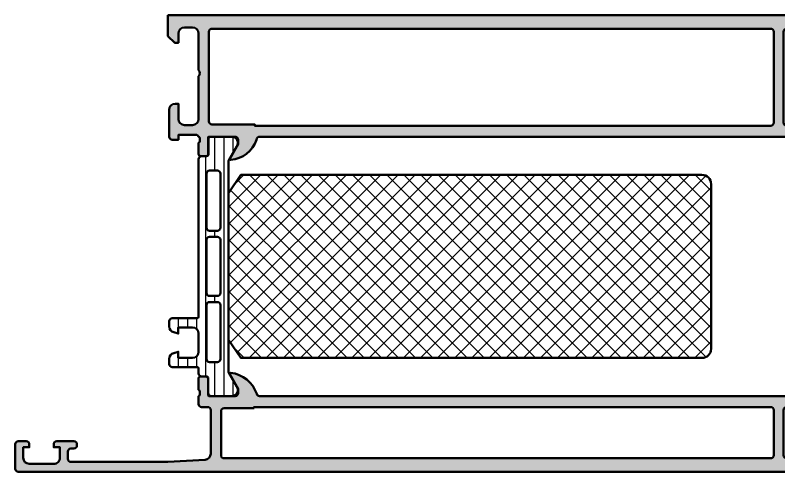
# Model space of a CAD drawing. Extents: x 0 to 250, y 0 to 75.
# Drawn here: x 0 to 125, y 0 to 74.8 of the extents above; entities that cross this region are included whole.
import ezdxf

# ---------------------------------------------------------------- set-up
doc = ezdxf.new("R2010")
doc.units = 0
for name, color, linetype, lineweight in [('0S-Alu contour', 7, 'Continuous', 50), ('0S-Alu hatch', 252, 'Continuous', 25), ('0S-Plastic contour', 254, 'Continuous', 50), ('0S-Plastic hatch', 253, 'Continuous', 25), ('0S-PT contour', 91, 'Continuous', 50), ('0S-PT hatch', 103, 'Continuous', 25)]:
    doc.layers.add(name, color=color, linetype=linetype, lineweight=lineweight)

# ---------------------------------------------------------------- blocks, each defined once
blk = doc.blocks.new('345580__9B8320E0_D50B_4CF5_94AF_1D4C3878C387_')
at = {"layer": '0S-Alu hatch'}
h = blk.add_hatch(color=256, dxfattribs=at)
edge = h.paths.add_edge_path()
edge.add_line((25, 74.8), (25, 71.39999852180476))
edge.add_line((25, 71.39999852180476), (26.0999755859375, 70.29999980926509))
edge.add_line((26.0999755859375, 70.29999980926509), (26.69998168945312, 70.29999980926509))
edge.add_line((26.69998168945312, 70.29999980926509), (26.69998168945312, 71.80000386238093))
edge.add_ellipse((27.70002008335168, 71.7999654684824), major_axis=(-1.00003839463557, 0), ratio=1, start_angle=270.0021997238891, end_angle=359.99780027593476, ccw=False)
edge.add_line((27.69998168945313, 72.80000386238095), (29, 72.80000386238093))
edge.add_ellipse((28.99995442852658, 71.79995829090751), major_axis=(-1.000045572511753, 0), ratio=1, start_angle=180.0026109341762, end_angle=269.99738906589266, ccw=False)
edge.add_line((30, 71.80000386238214), (30, 65.79999980926507))
edge.add_ellipse((29.47487768903659, 65.29999980926509), major_axis=(-0.7250885749145113, 0), ratio=1, start_angle=136.4038464693329, end_angle=223.5961535306672, ccw=False)
edge.add_line((30, 64.79999980926509), (30, 57.80000076293941))
edge.add_ellipse((28.99997299848461, 57.80002776445479), major_axis=(-1.000027001879922, 0), ratio=1, start_angle=90.00154703109979, end_angle=179.9984529689852, ccw=False)
edge.add_line((29, 56.8000007629394), (27.69998168945313, 56.8000007629394))
edge.add_ellipse((27.70000151260095, 57.80002058608722), major_axis=(-1.000019823344298, 0), ratio=1, start_angle=0.0011357599706229848, end_angle=89.9988642398078, ccw=False)
edge.add_line((26.69998168945312, 57.80000076294328), (26.69998168945312, 60.29999980926509))
edge.add_line((26.69998168945312, 60.29999980926509), (26.19998168945313, 60.29999980926509))
edge.add_arc((26.20001605502165, 59.29996544369657), 1.000034366158996, 90.00196893437248, 179.9980310656152)
edge.add_line((25.19998168945313, 59.29999980926531), (25.19998168945313, 54.89999160766597))
edge.add_arc((25.69998443032072, 54.89999434853356), 0.500002740875109, 180.0003140784807, 269.9996859214307)
edge.add_line((25.69998168945313, 54.39999160766597), (26.69998168945312, 54.39999160766596))
edge.add_line((26.69998168945312, 54.39999160766596), (26.70016479492188, 55.19972000122066))
edge.add_line((26.70016479492188, 55.19972000122066), (29.70002746582031, 55.19972000122066))
edge.add_ellipse((29.70003800909753, 54.8994003460778), major_axis=(-0.3003196553279208, 0), ratio=1, start_angle=180.0511970821206, end_angle=270.00201147436127, ccw=False)
edge.add_ellipse((29.92152106016133, 54.63214797861482), major_axis=(-0.2788951901447741, 0), ratio=1, start_angle=178.8354106259032, end_angle=253.5801235805136, ccw=False)
edge.add_line((30.20035864049408, 54.62647956789666), (30.20035864049407, 54.17288556789666))
edge.add_ellipse((29.92149054485091, 54.1672249084196), major_axis=(-0.2789255417371471, 0), ratio=1, start_angle=106.4245945553549, end_angle=181.1628700728881, ccw=False)
edge.add_line((30.00035764049407, 53.89968156789666), (30.00035764049407, 52.01967056788815))
edge.add_arc((30.30035764049407, 52.01967056788815), 0.2999999999999989, 180, 270)
edge.add_line((30.30035764049407, 51.71967056788815), (31.28033195953686, 51.71967056788815))
edge.add_arc((31.28033195953686, 52.01967056788815), 0.2999999999999971, 269.9999999999993, 360)
edge.add_line((31.58033195953686, 52.01967056788815), (31.58033195953686, 54.77966856788815))
edge.add_ellipse((31.70033195953696, 54.77966856788814), major_axis=(-0.120000000000104, 0), ratio=1, start_angle=265.58449498944435, end_angle=360, ccw=False)
edge.add_line((31.70957062048507, 54.89931240243013), (36.00049591064453, 54.89930496215816))
edge.add_ellipse((36.00051134773771, 54.39932039942869), major_axis=(-0.4999845629677774, 0), ratio=1, start_angle=179.9991052558096, end_angle=270.00176901519154, ccw=False)
edge.add_line((36.50049591064453, 54.39931259155372), (36.50049591064453, 53.69930801391596))
edge.add_line((36.50049591064453, 53.69930801391596), (35.11225128173828, 51.29478988647456))
edge.add_arc((35.23609723052484, 51.23688135873354), 0.1367158243071227, 154.9399071397907, 284.9282666313662)
edge.add_arc((34.92151596784562, 55.91557957429785), 4.823500259115343, 274.1587444483591, 341.6783302301525)
edge.add_ellipse((40.00058829158594, 54.39990018123474), major_axis=(-0.5000917814879895, 0), ratio=1, start_angle=-89.93172500239109, end_angle=0.06819458006310697, ccw=False)
edge.add_line((39.99999237060546, 54.89999160766597), (209.9994659423828, 54.89930496215816))
edge.add_ellipse((209.9994773865842, 54.39931640635944), major_axis=(-0.4999885559296813, 0), ratio=1, start_angle=179.9986885611582, end_angle=270.00131143890223, ccw=False)
edge.add_arc((214.977377074797, 55.7858368710908), 4.687660273983785, 197.2045170357527, 266.9584959774246)
edge.add_arc((214.7667764371957, 51.23444528978179), 0.1351537462999154, 253.6159180653107, 386.5186134924489)
edge.add_line((214.887710571289, 51.29478988647456), (213.4994659423828, 53.69930801391598))
edge.add_line((213.4994659423828, 53.69930801391598), (213.4994659423828, 54.39931259155263))
edge.add_ellipse((213.9994530601292, 54.39931784455009), major_axis=(-0.4999871177740518, 0), ratio=1, start_angle=-90.00147623554852, end_angle=0.0006019649143240713, ccw=False)
edge.add_line((213.9994659423827, 54.89930496215817), (218.2910830284892, 54.89931240360629))
edge.add_ellipse((218.299846149721, 54.77963279921898), major_axis=(-0.120000000000106, 0), ratio=1, start_angle=180, end_angle=274.18780994655174, ccw=False)
edge.add_line((218.4198461497211, 54.77963279921898), (218.4198461497211, 52.01963479921897))
edge.add_arc((218.7198461497211, 52.01963479921897), 0.2999999999999545, 180, 270.0000000000054)
edge.add_line((218.7198461497211, 51.71963479921902), (219.6998204687639, 51.71963479921899))
edge.add_arc((219.6998204687639, 52.019634799219), 0.3000000000000007, 270, 360)
edge.add_line((219.999820468764, 52.019634799219), (219.999820468764, 53.89964579922747))
edge.add_ellipse((220.0786875644072, 54.16718913975053), major_axis=(-0.2789255417372863, 0), ratio=1, start_angle=-1.162870072887074, end_angle=73.57540544463347, ccw=False)
edge.add_line((219.7998194687639, 54.17284979922759), (219.7998194687639, 54.62644379922747))
edge.add_ellipse((220.0786569153071, 54.63211220722577), major_axis=(-0.2788950563276493, 0), ratio=1, start_angle=-73.58012358053128, end_angle=1.1645893740803217, ccw=False)
edge.add_ellipse((220.2999407216665, 54.89959974650102), major_axis=(-0.3001202547224057, 0), ratio=1, start_angle=269.9997527847116, end_angle=359.9936899252638, ccw=False)
edge.add_line((220.2999420166015, 55.19972000122065), (223.2998046875, 55.19972000122066))
edge.add_line((223.2998046875, 55.19972000122066), (223.2999877929688, 54.39999160766597))
edge.add_line((223.2999877929688, 54.39999160766597), (224.2999877929687, 54.39999160766596))
edge.add_arc((224.2999850521012, 54.89999434853356), 0.5000027408751092, 270.0003140785681, 359.9996859215192)
edge.add_line((224.7999877929688, 54.89999160766674), (224.7999877929688, 59.29999980926502))
edge.add_arc((223.7999534274002, 59.29996544369654), 1.000034366159028, 0.0019689340145208, 89.9980310656257)
edge.add_line((223.7999877929687, 60.29999980926509), (223.2999877929688, 60.29999980926509))
edge.add_line((223.2999877929688, 60.29999980926509), (223.2999877929688, 57.80000076293941))
edge.add_ellipse((222.2999679698209, 57.80002058608723), major_axis=(-1.000019823344298, 0), ratio=1, start_angle=90.00113576019578, end_angle=179.9988642393878, ccw=False)
edge.add_line((222.2999877929688, 56.8000007629394), (220.9999694824219, 56.8000007629394))
edge.add_ellipse((220.9999964839373, 57.80002776445474), major_axis=(-1.000027001879865, 0), ratio=1, start_angle=0.0015470310149794386, end_angle=89.99845296890089, ccw=False)
edge.add_line((219.9999694824219, 57.80000076294082), (219.9999694824219, 64.79999980926509))
edge.add_ellipse((220.5250917933853, 65.29999980926509), major_axis=(-0.725088574914509, 0), ratio=1, start_angle=-43.59615353066738, end_angle=43.59615353066738, ccw=False)
edge.add_line((219.9999694824219, 65.79999980926507), (219.9999694824219, 71.80000386238086))
edge.add_ellipse((221.0000150538953, 71.79995829090751), major_axis=(-1.000045572511739, 0), ratio=1, start_angle=270.00261093410654, end_angle=359.9973890658238, ccw=False)
edge.add_line((220.9999694824219, 72.80000386238092), (222.2999877929688, 72.80000386238093))
edge.add_ellipse((222.2999493990703, 71.79996546848243), major_axis=(-1.000038394635524, 0), ratio=1, start_angle=180.0021997237339, end_angle=269.99780027611195, ccw=False)
edge.add_line((223.2999877929688, 71.80000386237825), (223.2999877929687, 70.29999980926509))
edge.add_line((223.2999877929687, 70.29999980926509), (223.8999938964844, 70.29999980926509))
edge.add_line((223.8999938964844, 70.29999980926509), (224.9999694824219, 71.39999852180476))
edge.add_line((224.9999694824219, 71.39999852180476), (224.9999694824219, 74.8))
edge.add_line((224.9999694824219, 74.8), (25, 74.8))
edge = h.paths.add_edge_path()
edge.add_ellipse((32.19999335623653, 72.0999876179608), major_axis=(-0.5000078521477956, 0), ratio=1, start_angle=270.0008997686624, end_angle=359.99910023153274, ccw=False)
edge.add_line((32.19998550415039, 72.59999547004695), (123.6999893188476, 72.59999547004695))
edge.add_ellipse((123.6999889679596, 72.09999511915892), major_axis=(-0.5000003508881529, 0), ratio=1, start_angle=180.0000402090226, end_angle=269.9999597912186, ccw=False)
edge.add_line((124.1999893188476, 72.09999547004695), (124.1999893188476, 57.19999536120198))
edge.add_ellipse((123.6999889679596, 57.19999501031182), major_axis=(-0.5000003508881671, 0), ratio=1, start_angle=90.00004020877981, end_angle=180.0000402090226, ccw=False)
edge.add_line((123.6999893188476, 56.69999465942378), (39.19998550415039, 56.69999465942378))
edge.add_line((39.19998550415039, 56.69999465942378), (39.19998550415039, 56.89999160766596))
edge.add_line((39.19998550415039, 56.89999160766596), (32.19998550415039, 56.89999160766596))
edge.add_ellipse((32.19999015797927, 57.39999626149484), major_axis=(-0.5000046538505322, 0), ratio=1, start_angle=0.0005332839962761682, end_angle=89.99946671545757, ccw=False)
edge.add_line((31.69998550415039, 57.39999160766597), (31.69998550415039, 72.09999547004524))
edge = h.paths.add_edge_path()
edge.add_ellipse((126.2999881438567, 72.09999511915893), major_axis=(-0.5000003508881458, 0), ratio=1, start_angle=270.0000402087765, end_angle=359.9999597909774, ccw=False)
edge.add_line((126.2999877929687, 72.59999547004696), (217.7999877929687, 72.59999547004695))
edge.add_ellipse((217.7999799408826, 72.09998761796076), major_axis=(-0.500007852147839, 0), ratio=1, start_angle=180.0008997684673, end_angle=269.9991002313392, ccw=False)
edge.add_line((218.2999877929688, 72.09999547004695), (218.2999877929688, 57.39999160767074))
edge.add_ellipse((217.7999831391399, 57.39999626149485), major_axis=(-0.5000046538505393, 0), ratio=1, start_angle=90.00053328454328, end_angle=179.9994667160038, ccw=False)
edge.add_line((217.7999877929687, 56.89999160766596), (210.7999877929688, 56.89999160766596))
edge.add_line((210.7999877929688, 56.89999160766596), (210.7999877929688, 56.69999465942378))
edge.add_line((210.7999877929688, 56.69999465942378), (126.2999877929687, 56.69999465942379))
edge.add_ellipse((126.2999881438568, 57.19999501031182), major_axis=(-0.5000003508881529, 0), ratio=1, start_angle=4.020902247248159e-05, end_angle=89.99995979122338, ccw=False)
edge.add_line((125.7999877929687, 57.19999465942379), (125.7999877929687, 72.0999954700491))
at = {"layer": '0S-Alu contour', "color": 7}
for points in [[(25, 74.8), (25, 71.39999852180476), (26.0999755859375, 70.29999980926509), (26.69998168945312, 70.29999980926509), (26.69998168945312, 71.80000386238093)], [(223.2999877929688, 71.80000386237825), (223.2999877929687, 70.29999980926509), (223.8999938964844, 70.29999980926509), (224.9999694824219, 71.39999852180476), (224.9999694824219, 74.8), (25, 74.8)], [(27.69998168945313, 72.80000386238095), (29, 72.80000386238093)], [(32.19998550415039, 72.59999547004695), (123.6999893188476, 72.59999547004695)], [(126.2999877929687, 72.59999547004696), (217.7999877929687, 72.59999547004695)], [(220.9999694824219, 72.80000386238092), (222.2999877929688, 72.80000386238093)], [(30, 71.80000386238214), (30, 65.79999980926507)], [(31.69998550415039, 57.39999160766597), (31.69998550415039, 72.09999547004524)], [(124.1999893188476, 72.09999547004695), (124.1999893188476, 57.19999536120198)], [(125.7999877929687, 57.19999465942379), (125.7999877929687, 72.0999954700491)], [(218.2999877929688, 72.09999547004695), (218.2999877929688, 57.39999160767074)], [(219.9999694824219, 65.79999980926507), (219.9999694824219, 71.80000386238086)], [(30, 64.79999980926509), (30, 57.80000076293941)], [(219.9999694824219, 57.80000076294082), (219.9999694824219, 64.79999980926509)], [(26.69998168945312, 57.80000076294328), (26.69998168945312, 60.29999980926509), (26.19998168945313, 60.29999980926509)], [(223.7999877929687, 60.29999980926509), (223.2999877929688, 60.29999980926509), (223.2999877929688, 57.80000076293941)], [(25.19998168945313, 59.29999980926531), (25.19998168945313, 54.89999160766597)], [(224.7999877929688, 54.89999160766674), (224.7999877929688, 59.29999980926502)], [(29, 56.8000007629394), (27.69998168945313, 56.8000007629394)], [(123.6999893188476, 56.69999465942378), (39.19998550415039, 56.69999465942378), (39.19998550415039, 56.89999160766596), (32.19998550415039, 56.89999160766596)], [(217.7999877929687, 56.89999160766596), (210.7999877929688, 56.89999160766596), (210.7999877929688, 56.69999465942378), (126.2999877929687, 56.69999465942379)], [(222.2999877929688, 56.8000007629394), (220.9999694824219, 56.8000007629394)], [(25.69998168945313, 54.39999160766597), (26.69998168945312, 54.39999160766596), (26.70016479492188, 55.19972000122066), (29.70002746582031, 55.19972000122066)], [(220.2999420166015, 55.19972000122065), (223.2998046875, 55.19972000122066), (223.2999877929688, 54.39999160766597), (224.2999877929687, 54.39999160766596)], [(30.00035764049407, 53.89968156789666), (30.00035764049407, 52.01967056788815)], [(30.20035864049408, 54.62647956789666), (30.20035864049407, 54.17288556789666)], [(31.58033195953686, 52.01967056788815), (31.58033195953686, 54.77966856788815)], [(31.70957062048507, 54.89931240243013), (36.00049591064453, 54.89930496215816)], [(36.50049591064453, 54.39931259155372), (36.50049591064453, 53.69930801391596), (35.11225128173828, 51.29478988647456)], [(39.99999237060546, 54.89999160766597), (209.9994659423828, 54.89930496215816)], [(214.887710571289, 51.29478988647456), (213.4994659423828, 53.69930801391598), (213.4994659423828, 54.39931259155263)], [(213.9994659423827, 54.89930496215817), (218.2910830284892, 54.89931240360629)], [(218.4198461497211, 54.77963279921898), (218.4198461497211, 52.01963479921897)], [(219.7998194687639, 54.17284979922759), (219.7998194687639, 54.62644379922747)], [(219.999820468764, 52.019634799219), (219.999820468764, 53.89964579922747)], [(30.30035764049407, 51.71967056788815), (31.28033195953686, 51.71967056788815)], [(218.7198461497211, 51.71963479921902), (219.6998204687639, 51.71963479921899)]]:
    blk.add_lwpolyline(points, dxfattribs=at)
at = {"layer": '0S-Alu contour', "color": 7, "extrusion": (0, 0, -1)}
for centre, radius, start, end in [((-27.70002008335168, 71.7999654684824), 1.00003839463557, 0.0021997240652303, 89.99780027611094), ((-28.99995442852658, 71.79995829090751), 1.000045572511753, 90.00261093410732, 179.9973890658238), ((-32.19999335623653, 72.0999876179608), 0.5000078521477956, 0.0008997684672687, 89.99910023133756), ((-123.6999889679596, 72.09999511915892), 0.5000003508881529, 90.0000402087814, 179.9999597909774), ((-126.2999881438567, 72.09999511915893), 0.5000003508881458, 4.02090225668e-05, 89.99995979122347), ((-217.7999799408826, 72.09998761796076), 0.500007852147839, 90.00089976866082, 179.9991002315327), ((-221.0000150538953, 71.79995829090751), 1.000045572511739, 0.0026109341761524, 89.99738906589349), ((-222.2999493990703, 71.79996546848243), 1.000038394635524, 90.00219972388805, 179.9978002762661), ((-29.47487768903659, 65.29999980926509), 0.7250885749145115, 136.4038464693328, 223.5961535306672), ((-220.5250917933853, 65.29999980926509), 0.725088574914509, 316.4038464693326, 43.59615353066742), ((-27.70000151260095, 57.80002058608722), 1.000019823344298, 270.0011357601923, 359.9988642400294), ((-28.99997299848461, 57.80002776445479), 1.000027001879922, 180.0015470310149, 269.9984529689002), ((-220.9999964839373, 57.80002776445474), 1.000027001879865, 270.0015470310991, 359.998452968985), ((-222.2999679698209, 57.80002058608723), 1.000019823344298, 180.0011357606123, 269.9988642398042), ((-32.19999015797927, 57.39999626149484), 0.5000046538505322, 270.0005332845425, 359.9994667160037), ((-123.6999889679596, 57.19999501031182), 0.5000003508881671, 179.9999597909774, 269.9999597912202), ((-126.2999881438568, 57.19999501031182), 0.5000003508881529, 270.0000402087766, 359.9999597909775), ((-217.7999831391399, 57.39999626149485), 0.5000046538505393, 180.0005332839962, 269.9994667154567), ((-29.70003800909753, 54.8994003460778), 0.3003196553279208, 89.99798852563875, 179.9488029178794), ((-220.2999407216665, 54.89959974650102), 0.3001202547224057, 0.0063100747361567, 90.00024721528843), ((-29.92152106016133, 54.63214797861482), 0.2788951901447741, 106.4198764194864, 181.1645893740969), ((-29.92149054485091, 54.1672249084196), 0.2789255417371471, 178.8371299271119, 253.5754054446451), ((-31.70033195953696, 54.77966856788814), 0.120000000000104, 0, 94.41550501055562), ((-36.00051134773771, 54.39932039942869), 0.4999845629677774, 89.99823098480844, 180.0008947441905), ((-40.00058829158594, 54.39990018123474), 0.5000917814879895, 359.9318054199369, 89.93172500239115), ((-209.9994773865842, 54.39931640635944), 0.4999885559296813, 89.99868856109777, 180.0013114388419), ((-213.9994530601292, 54.39931784455009), 0.4999871177740518, 359.9993980350857, 90.00147623554857), ((-218.299846149721, 54.77963279921898), 0.120000000000106, 85.81219005344829, 180), ((-220.0786569153071, 54.63211220722577), 0.2788950563276493, 358.8354106259197, 73.58012358053128), ((-220.0786875644072, 54.16718913975053), 0.2789255417372863, 286.4245945553665, 1.162870072887165)]:
    blk.add_arc(centre, radius, start, end, dxfattribs=at)
at = {"layer": '0S-Alu contour', "color": 7}
for centre, radius, start, end in [((26.20001605502165, 59.29996544369657), 1.000034366158996, 90.00196893437248, 179.9980310656152), ((223.7999534274002, 59.29996544369654), 1.000034366159028, 0.0019689340145208, 89.9980310656257), ((25.69998443032072, 54.89999434853356), 0.500002740875109, 180.0003140784807, 269.9996859214307), ((34.92151596784562, 55.91557957429785), 4.823500259115343, 274.1587444483591, 341.6783302301525), ((214.977377074797, 55.7858368710908), 4.687660273983785, 197.2045170357527, 266.9584959774246), ((224.2999850521012, 54.89999434853356), 0.5000027408751092, 270.0003140785681, 359.9996859215192), ((30.30035764049407, 52.01967056788815), 0.2999999999999989, 180, 270), ((31.28033195953686, 52.01967056788815), 0.2999999999999971, 269.9999999999993, 0), ((35.23609723052484, 51.23688135873354), 0.1367158243071227, 154.9399071397907, 284.9282666313662), ((214.7667764371957, 51.23444528978179), 0.1351537462999154, 253.6159180653107, 26.51861349244885), ((218.7198461497211, 52.01963479921897), 0.2999999999999545, 180, 270.0000000000054), ((219.6998204687639, 52.019634799219), 0.3000000000000007, 270, 0)]:
    blk.add_arc(centre, radius, start, end, dxfattribs=at)
blk = doc.blocks.new('284291__56E8505B_0875_4BE1_9275_EA7EAD81DF22___409DD341_8AD8_40E9_80C9_799BB81A01E5_')
at = {"layer": '0S-Plastic hatch'}
h = blk.add_hatch(dxfattribs=at)
h.set_pattern_fill('ANSI31', color=256, scale=0.4680000000000001, angle=45, style=0)
h.set_pattern_definition([(90, (0, 0), (-1.4859, 0), [])])
edge = h.paths.add_edge_path()
edge.add_line((30, 51.19262301631509), (29.99997707844199, 25.35125620676291))
edge.add_ellipse((29.79583821281996, 25.35537500560226), major_axis=(-0.20418041277588, 0), ratio=1, start_angle=90.48506106571949, end_angle=178.8441310561842, ccw=False)
edge.add_line((29.79756676571523, 25.15120190975901), (25.69756676572694, 25.15120190975901))
edge.add_arc((25.69756676572694, 24.65120190975906), 0.4999999999999467, 90, 180)
edge.add_line((25.19756676572699, 24.65120190975906), (25.197566765727, 23.8204526863714))
edge.add_arc((26.19756676572707, 23.82045268637142), 1.000000000000066, 180, 254.9999999989172)
edge.add_line((25.93874772060628, 22.85452686008718), (26.69756676572694, 22.651201909759))
edge.add_line((26.69756676572694, 22.651201909759), (26.69756676572694, 23.65120190975901))
edge.add_line((26.69756676572694, 23.65120190975901), (28.99756676571535, 23.65120190975901))
edge.add_ellipse((28.99585773187426, 22.64707593708141), major_axis=(-1.004127427074079, 0), ratio=1, start_angle=180.2298596784872, end_angle=269.9024820249146, ccw=False)
edge.add_line((29.99997707844198, 22.65110429292858), (29.99997707844198, 19.65122593878487))
edge.add_ellipse((28.99585751999408, 19.65532839396064), major_axis=(-1.004127938958013, 0), ratio=1, start_angle=90.09753001532039, end_angle=179.7659122786875, ccw=False)
edge.add_line((28.99756676571529, 18.651201909759), (26.69756676572694, 18.651201909759))
edge.add_line((26.69756676572694, 18.651201909759), (26.69756676572683, 19.65120190975894))
edge.add_line((26.69756676572683, 19.65120190975894), (25.93874772060626, 19.4478769594007))
edge.add_arc((26.19756676572686, 18.48195113311703), 0.9999999999994578, 105.0000000010805, 180)
edge.add_line((25.1975667657274, 18.48195113311703), (25.19756676572694, 17.651201909759))
edge.add_arc((25.69756676572694, 17.651201909759), 0.5000000000000027, 180, 270.0000000000008)
edge.add_line((25.69756676572695, 17.151201909759), (29.79756676571531, 17.151201909759))
edge.add_ellipse((29.79756676571531, 16.95120190975902), major_axis=(-0.1999999999999851, 0), ratio=1, start_angle=180, end_angle=270.000000000001, ccw=False)
edge.add_line((29.9975667657153, 16.95120190975902), (29.99888731070523, 16.11012966463113))
edge.add_arc((30.49888463137101, 16.11010887542843), 0.4999973210979717, 179.9976177199981, 269.9982316841403)
edge.add_line((30.49886919998671, 15.61011155456858), (31.30920053280162, 15.61008292815037))
edge.add_ellipse((31.3091896665673, 15.31008292834717), major_axis=(-0.2999999999999934, 0), ratio=1, start_angle=179.9979247021016, end_angle=269.9979247021146, ccw=False)
edge.add_line((31.6091896663705, 15.31007206211279), (31.60877078615771, 12.91007369277435))
edge.add_arc((32.10876676317271, 12.91005294290445), 0.4999959774455613, 179.9976222209284, 269.9982271833)
edge.add_line((32.10875129255295, 12.41005696569823), (35.58529278835881, 12.40993031823413))
edge.add_arc((35.44301799144458, 13.39975354691055), 0.9999960709244808, 278.1795327540135, 392.7249408019534)
edge.add_line((36.28429022210337, 13.94035800100503), (34.96590322431633, 16.22406260226014))
edge.add_ellipse((35.39892499595707, 16.47404689233693), major_axis=(-0.5000000000000883, 0), ratio=1, start_angle=-0.002015393048509395, end_angle=29.997921301458007, ccw=False)
edge.add_line((34.89892499626631, 16.47406447995912), (34.90001130869738, 50.82833323555814))
edge.add_ellipse((35.40001130835031, 50.82831460239891), major_axis=(-0.500000000000123, 0), ratio=1, start_angle=329.997928102772, end_angle=359.9978647972848, ccw=False)
edge.add_line((34.9670076470982, 51.07833026059331), (36.2855600765546, 53.3619393498427))
edge.add_arc((35.44432701033435, 53.90260474559323), 0.99999607092448, 327.2709086022739, 441.8163166502142)
edge.add_line((35.58667351121613, 54.89241766506392), (32.11013201541029, 54.89254431252802))
edge.add_arc((32.11011126554039, 54.39254833551299), 0.499995977445583, 89.99762222092792, 179.9982271832751)
edge.add_line((31.61011528833415, 54.39256380613296), (31.61036030891497, 51.99256541274727))
edge.add_ellipse((31.31036030911176, 51.99257627898159), major_axis=(-0.299999999999997, 0), ratio=1, start_angle=89.9979247021152, end_angle=179.9979247021016, ccw=False)
edge.add_line((31.31034944287745, 51.69257627917838), (30.50001811006252, 51.69260490559658))
edge.add_arc((30.49999732085984, 51.1926075849308), 0.4999973210979748, 89.99761772008878, 179.9982316841069)
edge = h.paths.add_edge_path()
edge.add_line((31.29944869857367, 40.00119566440033), (31.29944869857367, 48.85118956088458))
edge.add_ellipse((31.7994487006613, 48.85118955906645), major_axis=(-0.5000000020876287, 0), ratio=1, start_angle=269.9981008973825, end_angle=360, ccw=False)
edge.add_line((31.79946527345812, 49.35118956087944), (33.09945937972602, 49.35118956087944))
edge.add_ellipse((33.09946301908264, 48.85119320023607), major_axis=(-0.4999963606566095, 0), ratio=1, start_angle=179.9995829571355, end_angle=270.0004170425845, ccw=False)
edge.add_line((33.59945937972601, 48.85118956087943), (33.59945937972601, 40.00119566439744))
edge.add_ellipse((33.09946301908275, 40.00119202503838), major_axis=(-0.4999963606565073, 0), ratio=1, start_angle=89.99958295740407, end_angle=180.0004170428646, ccw=False)
edge.add_line((33.09945937972603, 39.50119566439511), (31.79946527341329, 39.50119566439513))
edge.add_ellipse((31.79944870073097, 40.00119566627778), major_axis=(-0.5000000021573054, 0), ratio=1, start_angle=0, end_angle=90.00189908949642, ccw=False)
edge = h.paths.add_edge_path()
edge.add_line((33.5994593797364, 38.00119566509877), (33.5994593797364, 29.3011895615831))
edge.add_ellipse((33.0994593797364, 29.30118956157789), major_axis=(-0.4999999999999929, 0), ratio=1, start_angle=90, end_angle=180, ccw=False)
edge.add_line((33.0994593797364, 28.8011895615779), (31.79944869858405, 28.8011895615779))
edge.add_ellipse((31.79944869858405, 29.30118956157789), major_axis=(-0.4999999999999983, 0), ratio=1, start_angle=0, end_angle=90, ccw=False)
edge.add_line((31.29944869858405, 29.30118956157789), (31.29944869858404, 38.00119566509879))
edge.add_ellipse((31.79944869858404, 38.00119566509358), major_axis=(-0.5000000000000071, 0), ratio=1, start_angle=269.99999999880595, end_angle=360, ccw=False)
edge.add_line((31.79944869859446, 38.50119566509358), (33.09945937974679, 38.50119566509358))
edge.add_ellipse((33.09945937973639, 38.00119566509356), major_axis=(-0.5000000000000134, 0), ratio=1, start_angle=180, end_angle=269.999999998808, ccw=False)
edge = h.paths.add_edge_path()
edge.add_line((33.5994593797364, 27.30118956157789), (33.5994593797364, 18.45121092388782))
edge.add_ellipse((33.09944412094734, 18.45121092388263), major_axis=(-0.5000152587890554, 0), ratio=1, start_angle=89.9999999999992, end_angle=180, ccw=False)
edge.add_line((33.09944412094733, 17.95119566509357), (31.79943343979499, 17.95119566509357))
edge.add_ellipse((31.79943343979498, 18.4511804063045), major_axis=(-0.4999847412109291, 0), ratio=1, start_angle=0, end_angle=90.0000000000004, ccw=False)
edge.add_line((31.29944869858405, 18.4511804063045), (31.29944869858405, 27.30118956158304))
edge.add_ellipse((31.79944870067167, 27.30118955976494), major_axis=(-0.5000000020876199, 0), ratio=1, start_angle=269.9981008973846, end_angle=360, ccw=False)
edge.add_line((31.79946527346848, 27.80118956157789), (33.0994593797364, 27.80118956157789))
edge.add_ellipse((33.09946301909306, 27.30119320093457), major_axis=(-0.4999963606565686, 0), ratio=1, start_angle=179.9995829571355, end_angle=270.00041704259024, ccw=False)
at = {"layer": '0S-Alu contour', "color": 7}
for points in [[(31.29944869857367, 40.00119566440033), (31.29944869857367, 48.85118956088458)], [(31.79946527345812, 49.35118956087944), (33.09945937972602, 49.35118956087944)], [(33.59945937972601, 48.85118956087943), (33.59945937972601, 40.00119566439744)], [(33.09945937972603, 39.50119566439511), (31.79946527341329, 39.50119566439513)], [(31.29944869858405, 29.30118956157789), (31.29944869858404, 38.00119566509879)], [(31.79944869859446, 38.50119566509358), (33.09945937974679, 38.50119566509358)], [(33.5994593797364, 38.00119566509877), (33.5994593797364, 29.3011895615831)], [(33.0994593797364, 28.8011895615779), (31.79944869858405, 28.8011895615779)], [(31.79946527346848, 27.80118956157789), (33.0994593797364, 27.80118956157789)], [(31.29944869858405, 18.4511804063045), (31.29944869858405, 27.30118956158304)], [(33.5994593797364, 27.30118956157789), (33.5994593797364, 18.45121092388782)], [(33.09944412094733, 17.95119566509357), (31.79943343979499, 17.95119566509357)]]:
    blk.add_lwpolyline(points, dxfattribs=at)
at = {"layer": '0S-Alu contour', "color": 7, "extrusion": (0, 0, -1)}
for centre, radius, start, end in [((-31.7994487006613, 48.85118955906645), 0.5000000020876287, 0, 90.00189910261747), ((-33.09946301908264, 48.85119320023607), 0.4999963606566095, 89.99958295741548, 180.0004170428646), ((-31.79944870073097, 40.00119566627778), 0.5000000021573054, 269.9981009105036, 0), ((-33.09946301908275, 40.00119202503838), 0.4999963606565073, 179.9995829571354, 270.0004170425959), ((-31.79944869858404, 38.00119566509358), 0.5000000000000071, 0, 90.00000000119407), ((-33.09945937973639, 38.00119566509356), 0.5000000000000134, 90.00000000119202, 180), ((-31.79944869858405, 29.30118956157789), 0.4999999999999983, 270, 0), ((-33.0994593797364, 29.30118956157789), 0.4999999999999929, 180, 270), ((-31.79944870067167, 27.30118955976494), 0.5000000020876199, 0, 90.00189910261543), ((-33.09946301909306, 27.30119320093457), 0.4999963606565686, 89.99958295740979, 180.0004170428646), ((-31.79943343979498, 18.4511804063045), 0.4999847412109291, 269.9999999999996, 0), ((-33.09944412094734, 18.45121092388263), 0.5000152587890554, 180, 270.0000000000008)]:
    blk.add_arc(centre, radius, start, end, dxfattribs=at)
at = {"layer": '0S-Plastic contour', "color": 7}
for points in [[(31.61011528833415, 54.39256380613296), (31.61036030891497, 51.99256541274727)], [(35.58667351121613, 54.89241766506392), (32.11013201541029, 54.89254431252802)], [(34.9670076470982, 51.07833026059331), (36.2855600765546, 53.3619393498427)], [(31.31034944287745, 51.69257627917838), (30.50001811006252, 51.69260490559658)], [(30, 51.19262301631509), (29.99997707844199, 25.35125620676291)], [(34.89892499626631, 16.47406447995912), (34.90001130869738, 50.82833323555814)], [(29.79756676571523, 25.15120190975901), (25.69756676572694, 25.15120190975901)], [(25.19756676572699, 24.65120190975906), (25.197566765727, 23.8204526863714)], [(25.93874772060628, 22.85452686008718), (26.69756676572694, 22.651201909759), (26.69756676572694, 23.65120190975901), (28.99756676571535, 23.65120190975901)], [(29.99997707844198, 22.65110429292858), (29.99997707844198, 19.65122593878487)], [(28.99756676571529, 18.651201909759), (26.69756676572694, 18.651201909759), (26.69756676572683, 19.65120190975894), (25.93874772060626, 19.4478769594007)], [(25.1975667657274, 18.48195113311703), (25.19756676572694, 17.651201909759)], [(25.69756676572695, 17.151201909759), (29.79756676571531, 17.151201909759)], [(29.9975667657153, 16.95120190975902), (29.99888731070523, 16.11012966463113)], [(30.49886919998671, 15.61011155456858), (31.30920053280162, 15.61008292815037)], [(31.6091896663705, 15.31007206211279), (31.60877078615771, 12.91007369277435)], [(36.28429022210337, 13.94035800100503), (34.96590322431633, 16.22406260226014)], [(32.10875129255295, 12.41005696569823), (35.58529278835881, 12.40993031823413)]]:
    blk.add_lwpolyline(points, dxfattribs=at)
for centre, radius, start, end in [((32.11011126554039, 54.39254833551299), 0.499995977445583, 89.99762222092792, 179.9982271832751), ((35.44432701033435, 53.90260474559323), 0.99999607092448, 327.2709086022739, 81.81631665021425), ((30.49999732085984, 51.1926075849308), 0.4999973210979748, 89.99761772008878, 179.9982316841069), ((25.69756676572694, 24.65120190975906), 0.4999999999999467, 90, 180), ((26.19756676572707, 23.82045268637142), 1.000000000000066, 180, 254.9999999989172), ((26.19756676572686, 18.48195113311703), 0.9999999999994578, 105.0000000010805, 180), ((25.69756676572694, 17.651201909759), 0.5000000000000027, 180, 270.0000000000008), ((30.49888463137101, 16.11010887542843), 0.4999973210979717, 179.9976177199981, 269.9982316841403), ((35.44301799144458, 13.39975354691055), 0.9999960709244808, 278.1795327540135, 32.72494080195345), ((32.10876676317271, 12.91005294290445), 0.4999959774455613, 179.9976222209284, 269.9982271833)]:
    blk.add_arc(centre, radius, start, end, dxfattribs=at)
at = {"layer": '0S-Plastic contour', "color": 7, "extrusion": (0, 0, -1)}
for centre, radius, start, end in [((-31.31036030911176, 51.99257627898159), 0.299999999999997, 180.0020752978985, 270.0020752978848), ((-35.40001130835031, 50.82831460239891), 0.500000000000123, 0.0021352027151592, 30.00207189722799), ((-29.79583821281996, 25.35537500560226), 0.20418041277588, 181.1558689438159, 269.5149389342805), ((-28.99585773187426, 22.64707593708141), 1.004127427074079, 90.0975179750854, 179.7701403215128), ((-28.99585751999408, 19.65532839396064), 1.004127938958013, 180.2340877213126, 269.9024699846796), ((-29.79756676571531, 16.95120190975902), 0.1999999999999851, 89.99999999999898, 180), ((-35.39892499595707, 16.47404689233693), 0.5000000000000883, 330.002078698542, 0.0020153930485069), ((-31.3091896665673, 15.31008292834717), 0.2999999999999934, 90.00207529788545, 180.0020752978985)]:
    blk.add_arc(centre, radius, start, end, dxfattribs=at)
blk = doc.blocks.new('382340__6E49E662_3A16_4A33_9655_DC09370DED4A_')
at = {"layer": '0S-PT hatch'}
h = blk.add_hatch(dxfattribs=at)
h.set_pattern_fill('ANSI37', color=256, scale=0.625, angle=90, style=0)
h.set_pattern_definition([(135, (0, 0), (-1.403165018917055, -1.403165018917055), []), (225, (0, 0), (1.403165018917055, -1.403165018917055), [])])
edge = h.paths.add_edge_path()
edge.add_ellipse((112.4359112709737, 47.14119885775838), major_axis=(-1.500000000000071, 0), ratio=1, start_angle=180, end_angle=269.9999999999962, ccw=False)
edge.add_line((113.9359112709738, 47.1411988577584), (113.9359112709739, 20.14119885775845))
edge.add_ellipse((112.4359112709738, 20.14119885775854), major_axis=(-1.500000000000056, 0), ratio=1, start_angle=90.00000000000159, end_angle=180, ccw=False)
edge.add_line((112.4359112709738, 18.64119885775848), (36.93591127097386, 18.64119885775844))
edge.add_line((36.93591127097386, 18.64119885775844), (34.93591127097386, 21.64119885775844))
edge.add_line((34.93591127097386, 21.64119885775844), (34.93591127097386, 45.64119885775844))
edge.add_line((34.93591127097386, 45.64119885775844), (36.93591127097386, 48.64119885775844))
edge.add_line((36.93591127097386, 48.64119885775844), (112.4359112709738, 48.64119885775846))
at = {"layer": '0S-PT contour', "color": 7}
for points in [[(112.4359112709738, 18.64119885775848), (36.93591127097386, 18.64119885775844), (34.93591127097386, 21.64119885775844), (34.93591127097386, 45.64119885775844), (36.93591127097386, 48.64119885775844), (112.4359112709738, 48.64119885775846)], [(113.9359112709738, 47.1411988577584), (113.9359112709739, 20.14119885775845)]]:
    blk.add_lwpolyline(points, dxfattribs=at)
at = {"layer": '0S-PT contour', "color": 7, "extrusion": (0, 0, -1)}
for centre, radius, start, end in [((-112.4359112709737, 47.14119885775838), 1.500000000000071, 90.0000000000038, 180), ((-112.4359112709738, 20.14119885775854), 1.500000000000056, 180, 269.9999999999984)]:
    blk.add_arc(centre, radius, start, end, dxfattribs=at)
blk = doc.blocks.new('345570__1E053CCF_1EB8_417B_A60E_FC4C7E4CC1D1_')
at = {"layer": '0S-Alu hatch'}
h = blk.add_hatch(color=256, dxfattribs=at)
edge = h.paths.add_edge_path()
edge.add_arc((30.50000000000001, 11.09999656677247), 0.5000000000000071, 180, 269.9999999999992)
edge.add_line((30.5, 10.59999656677246), (31.5, 10.59999656677246))
edge.add_ellipse((31.5000028726318, 10.09999943940425), major_axis=(-0.4999971273764557, 0), ratio=1, start_angle=179.9996708184945, end_angle=270.00032918124725, ccw=False)
edge.add_line((32, 10.09999656677246), (32, 2.954583883285522))
edge.add_ellipse((31.00002571001138, 2.954558837203266), major_axis=(-0.9999742903022827, 0), ratio=1, start_angle=94.08446718477899, end_angle=180.0014350718531, ccw=False)
edge.add_line((31.07125091552734, 1.957124352455138), (25.00000000000001, 1.599998474121093))
edge.add_line((25.00000000000001, 1.599998474121093), (9.100006103515625, 1.599998474121093))
edge.add_ellipse((9.100002404377795, 2.099994774983261), major_axis=(-0.499996300875851, 0), ratio=1, start_angle=-0.00042389324170244436, end_angle=90.00042389310698, ccw=False)
edge.add_line((8.600006103515629, 2.099998474121094), (8.600006103515623, 3.300003051757808))
edge.add_ellipse((9.100008844383234, 3.300000310890202), major_axis=(-0.5000027408751234, 0), ratio=1, start_angle=270.0003140785709, end_angle=359.99968592151924, ccw=False)
edge.add_line((9.100006103515623, 3.800003051757812), (9.600006103515623, 3.800003051757811))
edge.add_arc((9.60002408875909, 4.299985066514345), 0.4999820150800137, 269.9979389687762, 360.0020610311563)
edge.add_line((10.10000610351562, 4.300003051757813), (10.10000610351562, 4.499999999999997))
edge.add_arc((9.600014835948443, 4.500008732432819), 0.4999912676434354, 359.9989993193744, 450.0010006805677)
edge.add_line((9.600006103515621, 4.999999999999998), (6.800003051757812, 5))
edge.add_arc((6.80001790788805, 4.499985143869762), 0.5000148563509362, 90.00170233654431, 179.9982976631267)
edge.add_line((6.300003051757812, 4.5), (6.300003051757812, 4))
edge.add_line((6.300003051757812, 4), (7.300003051757812, 4))
edge.add_line((7.300003051757812, 4), (7.30000305175781, 2.299999952316284))
edge.add_ellipse((6.3000168116401, 2.299986192527539), major_axis=(-0.9999862402123776, 0), ratio=1, start_angle=90.00008588221368, end_angle=180.0007883886573, ccw=False)
edge.add_line((6.300018310546873, 1.299999952316284), (2.300003051757812, 1.299999952316284))
edge.add_ellipse((2.300009098329625, 2.300005998888098), major_axis=(-1.000006046590093, 0), ratio=1, start_angle=0.00034643963238067954, end_angle=89.9996535590493, ccw=False)
edge.add_line((1.300003051757812, 2.299999952316284), (1.300003051757812, 4))
edge.add_line((1.300003051757812, 4), (2.300003051757812, 4))
edge.add_line((2.300003051757812, 4), (2.300003051757812, 4.5))
edge.add_arc((1.800011784190629, 4.500008732432816), 0.4999912676434399, 359.9989993193744, 450.0010006805672)
edge.add_line((1.800003051757812, 5), (0.5000000000000009, 5))
edge.add_arc((0.4999963606433605, 4.500003639356639), 0.4999963606566059, 89.9995829574132, 180.0004170428646)
edge.add_line((-4e-16, 4.499999999999992), (0, 0.5))
edge.add_arc((0.4999963516133609, 0.4999963516133616), 0.4999963516266716, 179.9995819228153, 270.0004180773635)
edge.add_line((0.5, 7e-16), (249.5000305175781, 7e-16))
edge.add_arc((249.5000341659648, 0.4999963516133056), 0.4999963516266158, 269.9995819226301, 360.0004180771847)
edge.add_line((250.0000305175781, 0.5), (250.0000305175781, 4.5))
edge.add_arc((249.5000341569348, 4.500003639356723), 0.4999963606565287, 359.9995829571354, 450.0004170425926)
edge.add_line((249.5000305175781, 5.000000000000007), (248.2000122070313, 5))
edge.add_arc((248.200018734237, 4.500008731549655), 0.4999912684929627, 90.00074797573578, 180.0010005793681)
edge.add_line((247.7000274658203, 4.500000000000007), (247.7000274658203, 4))
edge.add_line((247.7000274658203, 4), (248.7000274658203, 3.999999999999999))
edge.add_line((248.7000274658203, 3.999999999999999), (248.7000274658203, 2.299999952316342))
edge.add_ellipse((247.7000214192484, 2.300005998888131), major_axis=(-1.000006046590135, 0), ratio=1, start_angle=90.00034644096121, end_angle=179.9996535603676, ccw=False)
edge.add_line((247.7000274658204, 1.299999952316278), (243.7000122070313, 1.299999952316284))
edge.add_ellipse((243.7000137059381, 2.299986192527549), major_axis=(-0.9999862402123886, 0), ratio=1, start_angle=-0.0007883886572130905, end_angle=89.99991411778728, ccw=False)
edge.add_line((242.7000274658203, 2.299999952316317), (242.7000274658203, 4))
edge.add_line((242.7000274658203, 4), (243.7000274658203, 4))
edge.add_line((243.7000274658203, 4), (243.7000274658203, 4.5))
edge.add_arc((243.2000126096901, 4.499985143869761), 0.5000148563509299, 0.0017023368733013, 89.99829766345275)
edge.add_line((243.2000274658204, 4.999999999999992), (240.4000091552734, 4.999999999999999))
edge.add_arc((240.4000156824792, 4.500008731549775), 0.4999912684928206, 90.00074797575205, 180.0010005793681)
edge.add_line((239.9000244140626, 4.500000000000066), (239.9000244140625, 4.300003051757875))
edge.add_arc((240.400006428819, 4.299985066514366), 0.499982015080027, 179.9979389688437, 270.0020610312197)
edge.add_line((240.4000244140624, 3.80000305175782), (240.9000244140625, 3.800003051757812))
edge.add_ellipse((240.9000216731949, 3.300000310890217), major_axis=(-0.5000027408751079, 0), ratio=1, start_angle=180.0003140784808, end_angle=269.9996859214254, ccw=False)
edge.add_line((241.4000244140624, 3.300003051757753), (241.4000244140625, 2.099998474121106))
edge.add_ellipse((240.9000281132003, 2.099994774983267), major_axis=(-0.4999963008758486, 0), ratio=1, start_angle=89.9995761068891, end_angle=180.0004238932416, ccw=False)
edge.add_line((240.9000244140624, 1.599998474121105), (225.0000305175781, 1.599998474121094))
edge.add_line((225.0000305175781, 1.599998474121094), (218.9287719726563, 1.95712435245514))
edge.add_ellipse((219.0000127772094, 2.954565712974148), major_axis=(-0.9999822597963341, 0), ratio=1, start_angle=-0.0010411005603145895, end_angle=85.91466937102342, ccw=False)
edge.add_line((218.0000305175782, 2.954583883285513), (218.0000305175781, 10.09999656677241))
edge.add_ellipse((218.5000276449462, 10.09999943940427), major_axis=(-0.4999971273764272, 0), ratio=1, start_angle=-90.00032918125368, end_angle=0.0003291815056059022, ccw=False)
edge.add_line((218.5000305175781, 10.59999656677246), (219.5, 10.59999656677246))
edge.add_arc((219.5, 11.0999965667725), 0.5000000000000285, 270.0000000000033, 360)
edge.add_line((220, 11.09999656677253), (220, 12.39999999999999))
edge.add_ellipse((220.0788364465431, 12.66752059199316), major_axis=(-0.2788950563274871, 0), ratio=1, start_angle=-1.1645893740919178, end_angle=73.58012358050343, ccw=False)
edge.add_line((219.799999, 12.67318899999151), (219.799999, 13.12678299999138))
edge.add_ellipse((220.0788670956432, 13.13244365946844), major_axis=(-0.2789255417372286, 0), ratio=1, start_angle=-73.5754054446362, end_angle=1.162870072885596, ccw=False)
edge.add_line((220, 13.39998699999145), (220, 15.27999800000003))
edge.add_arc((219.7, 15.27999800000001), 0.2999999999999652, 0, 90.00000000000543)
edge.add_line((219.7, 15.57999799999997), (218.7200256809572, 15.57999799999997))
edge.add_arc((218.7200256809572, 15.279998), 0.2999999999999829, 89.99999999999459, 180)
edge.add_line((218.4200256809572, 15.279998), (218.4200256809572, 12.51999999999994))
edge.add_ellipse((218.3000256809572, 12.51999999999993), major_axis=(-0.1199999999999477, 0), ratio=1, start_angle=89.99999999998653, end_angle=180, ccw=False)
edge.add_line((218.3000256809572, 12.4), (214, 12.4))
edge.add_ellipse((214, 12.89999999999993), major_axis=(-0.499999999999929, 0), ratio=1, start_angle=0, end_angle=90, ccw=False)
edge.add_line((213.5, 12.89999999999996), (213.5, 13.59999999999997))
edge.add_line((213.5, 13.59999999999997), (214.8814954576223, 15.99282032302757))
edge.add_arc((214.7618802153517, 16.0618802153517), 0.1381197846482608, 330.0000000000022, 455.6225775507849)
edge.add_arc((215.2382232411737, 11.22339113815248), 4.999999999999677, 95.62257755079301, 162.2515836439298)
edge.add_ellipse((210, 12.90000000000025), major_axis=(-0.5000000000002346, 0), ratio=1, start_angle=90.00000000000648, end_angle=162.2515836439337, ccw=False)
edge.add_line((210, 12.4), (39.99999999999997, 12.40000000000002))
edge.add_ellipse((39.99999999999999, 12.90000000000012), major_axis=(-0.5000000000001031, 0), ratio=1, start_angle=17.748416356070322, end_angle=89.9999999999983, ccw=False)
edge.add_arc((34.76177675882621, 11.22339113815232), 4.999999999999872, 17.74841635607012, 84.37742244920663)
edge.add_arc((35.23811978464829, 16.0618802153517), 0.1381197846482895, 84.37742244921046, 210.0000000000059)
edge.add_line((35.11850454237765, 15.99282032302755), (36.5, 13.59999999999999))
edge.add_line((36.5, 13.59999999999999), (36.5, 12.89999999999999))
edge.add_ellipse((36, 12.9), major_axis=(-0.5, 0), ratio=1, start_angle=90, end_angle=180, ccw=False)
edge.add_line((36, 12.4), (31.69997431904274, 12.4))
edge.add_ellipse((31.69997431904274, 12.51999999999996), major_axis=(-0.1199999999999619, 0), ratio=1, start_angle=0, end_angle=90, ccw=False)
edge.add_line((31.57997431904278, 12.51999999999996), (31.57997431904278, 15.27999799999997))
edge.add_arc((31.27997431904278, 15.27999799999997), 0.2999999999999918, 0, 89.99999999999935)
edge.add_line((31.27997431904278, 15.57999799999996), (30.29999999999999, 15.57999799999997))
edge.add_arc((30.29999999999999, 15.27999799999997), 0.3000000000000007, 89.99999999999935, 180)
edge.add_line((29.99999999999999, 15.27999799999997), (29.99999999999999, 13.39998699999145))
edge.add_ellipse((29.92113290435682, 13.13244365946851), major_axis=(-0.2789255417371494, 0), ratio=1, start_angle=178.8371299271133, end_angle=253.575405444645, ccw=False)
edge.add_line((30.20000099999999, 13.12678299999145), (30.20000099999999, 12.67318899999145))
edge.add_ellipse((29.92116355345695, 12.66752059199307), major_axis=(-0.2788950563274273, 0), ratio=1, start_angle=106.4198764194918, end_angle=181.1645893740988, ccw=False)
edge.add_line((29.99999999999999, 12.39999999999996), (30, 11.09999656677247))
edge = h.paths.add_edge_path()
edge.add_line((39.10003280639648, 10.39999675750732), (39.10003280639648, 10.59999370574951))
edge.add_line((39.10003280639648, 10.59999370574951), (123.7000198364258, 10.5999937057495))
edge.add_ellipse((123.7000180115367, 10.09999188086045), major_axis=(-0.5000018248923844, 0), ratio=1, start_angle=180.0002091170364, end_angle=269.9997908838815, ccw=False)
edge.add_line((124.2000198364258, 10.09999370574951), (124.2000198364258, 2.699993848800659))
edge.add_ellipse((123.7000180011639, 2.699995684062557), major_axis=(-0.5000018352652666, 0), ratio=1, start_angle=90.00021030475023, end_angle=179.9997896942164, ccw=False)
edge.add_line((123.7000198364258, 2.199993848800659), (34.20003128051758, 2.199993848800659))
edge.add_ellipse((34.20002840788578, 2.699990976168865), major_axis=(-0.4999971273764557, 0), ratio=1, start_angle=-0.0003291815056059022, end_angle=90.00032918124731, ccw=False)
edge.add_line((33.70003128051757, 2.699993848800659), (33.70003128051756, 9.899996757507317))
edge.add_ellipse((34.20002840788579, 9.899999630139094), major_axis=(-0.4999971273764823, 0), ratio=1, start_angle=-90.00032918124572, end_angle=0.0003291815056059022, ccw=False)
edge.add_line((34.20003128051757, 10.39999675750732), (39.10003280639648, 10.39999675750732))
edge = h.paths.add_edge_path()
edge.add_ellipse((126.3000201354359, 10.09999188086048), major_axis=(-0.5000018248923577, 0), ratio=1, start_angle=270.0002091161153, end_angle=359.9997908829636, ccw=False)
edge.add_line((126.3000183105468, 10.59999370574951), (210.8999938964844, 10.59999370574951))
edge.add_line((210.8999938964844, 10.59999370574951), (210.8999938964844, 10.39999675750732))
edge.add_line((210.8999938964844, 10.39999675750732), (215.7999877929687, 10.39999675750731))
edge.add_ellipse((215.7999726138547, 9.89998157839323), major_axis=(-0.5000151793444852, 0), ratio=1, start_angle=180.0017393458427, end_angle=269.99826065445615, ccw=False)
edge.add_line((216.2999877929688, 9.899996757507324), (216.2999877929688, 2.699993848800659))
edge.add_ellipse((215.7999906656006, 2.699990976168804), major_axis=(-0.4999971273763975, 0), ratio=1, start_angle=89.99967081874621, end_angle=180.0003291815056, ccw=False)
edge.add_line((215.7999877929687, 2.199993848800659), (126.3000183105468, 2.199993848800661))
edge.add_ellipse((126.3000201458087, 2.699995684062559), major_axis=(-0.5000018352652662, 0), ratio=1, start_angle=0.00021030578369618524, end_angle=89.99978969524989, ccw=False)
edge.add_line((125.8000183105469, 2.699993848800659), (125.8000183105469, 10.09999370574951))
at = {"layer": '0S-Alu contour', "color": 7}
for points in [[(29.99999999999999, 15.27999799999997), (29.99999999999999, 13.39998699999145)], [(31.27997431904278, 15.57999799999996), (30.29999999999999, 15.57999799999997)], [(31.57997431904278, 12.51999999999996), (31.57997431904278, 15.27999799999997)], [(35.11850454237765, 15.99282032302755), (36.5, 13.59999999999999), (36.5, 12.89999999999999)], [(213.5, 12.89999999999996), (213.5, 13.59999999999997), (214.8814954576223, 15.99282032302757)], [(218.4200256809572, 15.279998), (218.4200256809572, 12.51999999999994)], [(219.7, 15.57999799999997), (218.7200256809572, 15.57999799999997)], [(220, 13.39998699999145), (220, 15.27999800000003)], [(30.20000099999999, 13.12678299999145), (30.20000099999999, 12.67318899999145)], [(219.799999, 12.67318899999151), (219.799999, 13.12678299999138)], [(29.99999999999999, 12.39999999999996), (30, 11.09999656677247)], [(36, 12.4), (31.69997431904274, 12.4)], [(210, 12.4), (39.99999999999997, 12.40000000000002)], [(218.3000256809572, 12.4), (214, 12.4)], [(220, 11.09999656677253), (220, 12.39999999999999)], [(30.5, 10.59999656677246), (31.5, 10.59999656677246)], [(32, 10.09999656677246), (32, 2.954583883285522)], [(34.20003128051757, 10.39999675750732), (39.10003280639648, 10.39999675750732)], [(39.10003280639648, 10.39999675750732), (39.10003280639648, 10.59999370574951), (123.7000198364258, 10.5999937057495)], [(124.2000198364258, 10.09999370574951), (124.2000198364258, 2.699993848800659)], [(125.8000183105469, 2.699993848800659), (125.8000183105469, 10.09999370574951)], [(126.3000183105468, 10.59999370574951), (210.8999938964844, 10.59999370574951), (210.8999938964844, 10.39999675750732), (215.7999877929687, 10.39999675750731)], [(218.0000305175782, 2.954583883285513), (218.0000305175781, 10.09999656677241)], [(218.5000305175781, 10.59999656677246), (219.5, 10.59999656677246)], [(33.70003128051757, 2.699993848800659), (33.70003128051756, 9.899996757507317)], [(216.2999877929688, 9.899996757507324), (216.2999877929688, 2.699993848800659)], [(-4e-16, 4.499999999999992), (0, 0.5)], [(1.800003051757812, 5), (0.5000000000000008, 5)], [(1.300003051757812, 2.299999952316284), (1.300003051757812, 4), (2.300003051757812, 4), (2.300003051757812, 4.5)], [(6.300003051757812, 4.5), (6.300003051757812, 4), (7.300003051757812, 4), (7.30000305175781, 2.299999952316284)], [(9.600006103515621, 4.999999999999998), (6.800003051757812, 5)], [(9.100006103515623, 3.800003051757812), (9.600006103515623, 3.800003051757811)], [(10.10000610351562, 4.300003051757813), (10.10000610351562, 4.499999999999997)], [(239.9000244140626, 4.500000000000066), (239.9000244140625, 4.300003051757875)], [(243.2000274658204, 4.999999999999992), (240.4000091552734, 4.999999999999999)], [(240.4000244140624, 3.80000305175782), (240.9000244140625, 3.800003051757812)], [(242.7000274658203, 2.299999952316317), (242.7000274658203, 4), (243.7000274658203, 4), (243.7000274658203, 4.5)], [(247.7000274658203, 4.500000000000007), (247.7000274658203, 4), (248.7000274658203, 3.999999999999999), (248.7000274658203, 2.299999952316342)], [(249.5000305175781, 5.000000000000007), (248.2000122070313, 5)], [(250.0000305175781, 0.5), (250.0000305175781, 4.5)], [(8.600006103515629, 2.099998474121094), (8.600006103515623, 3.300003051757808)], [(241.4000244140624, 3.300003051757753), (241.4000244140625, 2.099998474121106)], [(6.300018310546873, 1.299999952316284), (2.300003051757812, 1.299999952316284)], [(31.07125091552734, 1.957124352455138), (25.00000000000001, 1.599998474121093), (9.100006103515625, 1.599998474121093)], [(123.7000198364258, 2.199993848800659), (34.20003128051757, 2.199993848800659)], [(215.7999877929687, 2.199993848800659), (126.3000183105468, 2.199993848800661)], [(240.9000244140624, 1.599998474121105), (225.0000305175781, 1.599998474121094), (218.9287719726563, 1.95712435245514)], [(247.7000274658204, 1.299999952316278), (243.7000122070313, 1.299999952316284)], [(0.5, 7e-16), (249.5000305175781, 7e-16)]]:
    blk.add_lwpolyline(points, dxfattribs=at)
for centre, radius, start, end in [((30.29999999999999, 15.27999799999997), 0.3000000000000007, 89.99999999999935, 180), ((31.27997431904278, 15.27999799999997), 0.2999999999999918, 0, 89.99999999999935), ((35.23811978464829, 16.0618802153517), 0.1381197846482895, 84.37742244921046, 210.0000000000059), ((34.76177675882621, 11.22339113815232), 4.999999999999872, 17.74841635607012, 84.37742244920663), ((215.2382232411737, 11.22339113815248), 4.999999999999677, 95.62257755079301, 162.2515836439298), ((214.7618802153517, 16.0618802153517), 0.1381197846482608, 330.0000000000022, 95.622577550785), ((218.7200256809572, 15.279998), 0.2999999999999829, 89.99999999999459, 180), ((219.7, 15.27999800000001), 0.2999999999999652, 0, 90.00000000000543), ((30.50000000000001, 11.09999656677247), 0.5000000000000071, 180, 269.9999999999992), ((219.5, 11.0999965667725), 0.5000000000000285, 270.0000000000033, 0), ((0.4999963606433605, 4.500003639356639), 0.4999963606566059, 89.9995829574132, 180.0004170428646), ((1.800011784190629, 4.500008732432816), 0.4999912676434399, 359.9989993193744, 90.00100068056722), ((6.80001790788805, 4.499985143869762), 0.5000148563509362, 90.00170233654431, 179.9982976631267), ((9.600014835948443, 4.500008732432819), 0.4999912676434354, 359.9989993193744, 90.00100068056771), ((9.60002408875909, 4.299985066514345), 0.4999820150800137, 269.9979389687762, 0.0020610311562801), ((240.4000156824792, 4.500008731549775), 0.4999912684928206, 90.00074797575205, 180.0010005793681), ((240.400006428819, 4.299985066514366), 0.499982015080027, 179.9979389688437, 270.0020610312197), ((243.2000126096901, 4.499985143869761), 0.5000148563509299, 0.0017023368733013, 89.99829766345275), ((248.200018734237, 4.500008731549655), 0.4999912684929627, 90.00074797573578, 180.0010005793681), ((249.5000341569348, 4.500003639356723), 0.4999963606565287, 359.9995829571354, 90.00041704259269), ((0.4999963516133609, 0.4999963516133616), 0.4999963516266716, 179.9995819228153, 270.0004180773635), ((249.5000341659648, 0.4999963516133056), 0.4999963516266158, 269.9995819226301, 0.0004180771846535)]:
    blk.add_arc(centre, radius, start, end, dxfattribs=at)
at = {"layer": '0S-Alu contour', "color": 7, "extrusion": (0, 0, -1)}
for centre, radius, start, end in [((-29.92113290435682, 13.13244365946851), 0.2789255417371494, 106.424594555355, 181.1628700728868), ((-29.92116355345695, 12.66752059199307), 0.2788950563274273, 178.8354106259012, 253.5801235805082), ((-31.69997431904274, 12.51999999999996), 0.1199999999999619, 270, 0), ((-36, 12.9), 0.5, 180, 270), ((-39.99999999999999, 12.90000000000012), 0.5000000000001031, 270.0000000000017, 342.2515836439297), ((-210, 12.90000000000025), 0.5000000000002346, 197.7484163560664, 269.9999999999935), ((-214, 12.89999999999993), 0.499999999999929, 270, 0), ((-218.3000256809572, 12.51999999999993), 0.1199999999999477, 180, 270.0000000000135), ((-220.0788364465431, 12.66752059199316), 0.2788950563274871, 286.4198764194966, 1.164589374091916), ((-220.0788670956432, 13.13244365946844), 0.2789255417372286, 358.8371299271144, 73.57540544463626), ((-31.5000028726318, 10.09999943940425), 0.4999971273764557, 89.99967081875272, 180.0003291815056), ((-34.20002840788579, 9.899999630139094), 0.4999971273764823, 359.9996708184944, 90.00032918124565), ((-123.7000180115367, 10.09999188086045), 0.5000018248923844, 90.00020911611853, 179.9997908829636), ((-126.3000201354359, 10.09999188086048), 0.5000018248923577, 0.0002091170363853, 89.99979088388473), ((-215.7999726138547, 9.89998157839323), 0.5000151793444852, 90.00173934554384, 179.9982606541573), ((-218.5000276449462, 10.09999943940427), 0.4999971273764272, 359.9996708184944, 90.0003291812538), ((-9.100008844383234, 3.300000310890202), 0.5000027408751234, 0.0003140784807261, 89.99968592142906), ((-240.9000216731949, 3.300000310890217), 0.5000027408751079, 90.0003140785746, 179.9996859215192), ((-31.00002571001138, 2.954558837203266), 0.9999742903022827, 179.9985649281469, 265.915532815221), ((-34.20002840788578, 2.699990976168865), 0.4999971273764557, 269.9996708187527, 0.0003291815055843), ((-123.7000180011639, 2.699995684062557), 0.5000018352652666, 180.0002103057837, 269.9997896952498), ((-126.3000201458087, 2.699995684062559), 0.5000018352652662, 270.0002103047502, 359.9997896942163), ((-215.7999906656006, 2.699990976168804), 0.4999971273763975, 179.9996708184944, 270.0003291812538), ((-219.0000127772094, 2.954565712974148), 0.9999822597963341, 274.0853306289767, 0.0010411005602507), ((-2.300009098329625, 2.300005998888098), 1.000006046590093, 270.0003464409507, 359.9996535603676), ((-6.3000168116401, 2.299986192527539), 0.9999862402123776, 179.9992116113427, 269.9999141177863), ((-9.100002404377795, 2.099994774983261), 0.499996300875851, 269.999576106893, 0.0004238932416296), ((-240.9000281132003, 2.099994774983267), 0.4999963008758486, 179.9995761067584, 270.0004238931109), ((-243.7000137059381, 2.299986192527549), 0.9999862402123886, 270.0000858822127, 0.0007883886572085), ((-247.7000214192484, 2.300005998888131), 1.000006046590135, 180.0003464396325, 269.9996535590388)]:
    blk.add_arc(centre, radius, start, end, dxfattribs=at)
blk = doc.blocks.new('382340__BB1AE339_6873_4078_AA1A_49D983621024_')
at = {"layer": '0S-Alu contour', "color": 7}
for name in ['345580__9B8320E0_D50B_4CF5_94AF_1D4C3878C387_', '345570__1E053CCF_1EB8_417B_A60E_FC4C7E4CC1D1_']:
    blk.add_blockref(name, (0, 0), dxfattribs=at)
at = {"layer": '0S-Plastic contour', "color": 7}
blk.add_blockref('284291__56E8505B_0875_4BE1_9275_EA7EAD81DF22___409DD341_8AD8_40E9_80C9_799BB81A01E5_', (0, 0), dxfattribs=at)
at = {"layer": '0S-PT contour', "color": 7}
blk.add_blockref('382340__6E49E662_3A16_4A33_9655_DC09370DED4A_', (0, 0), dxfattribs=at)

msp = doc.modelspace()

# ---------------------------------------------------------------- block references
at = {"layer": '0S-Alu contour', "color": 7}
msp.add_blockref('382340__BB1AE339_6873_4078_AA1A_49D983621024_', (0, 0), dxfattribs=at)

doc.saveas('drawing.dxf')
